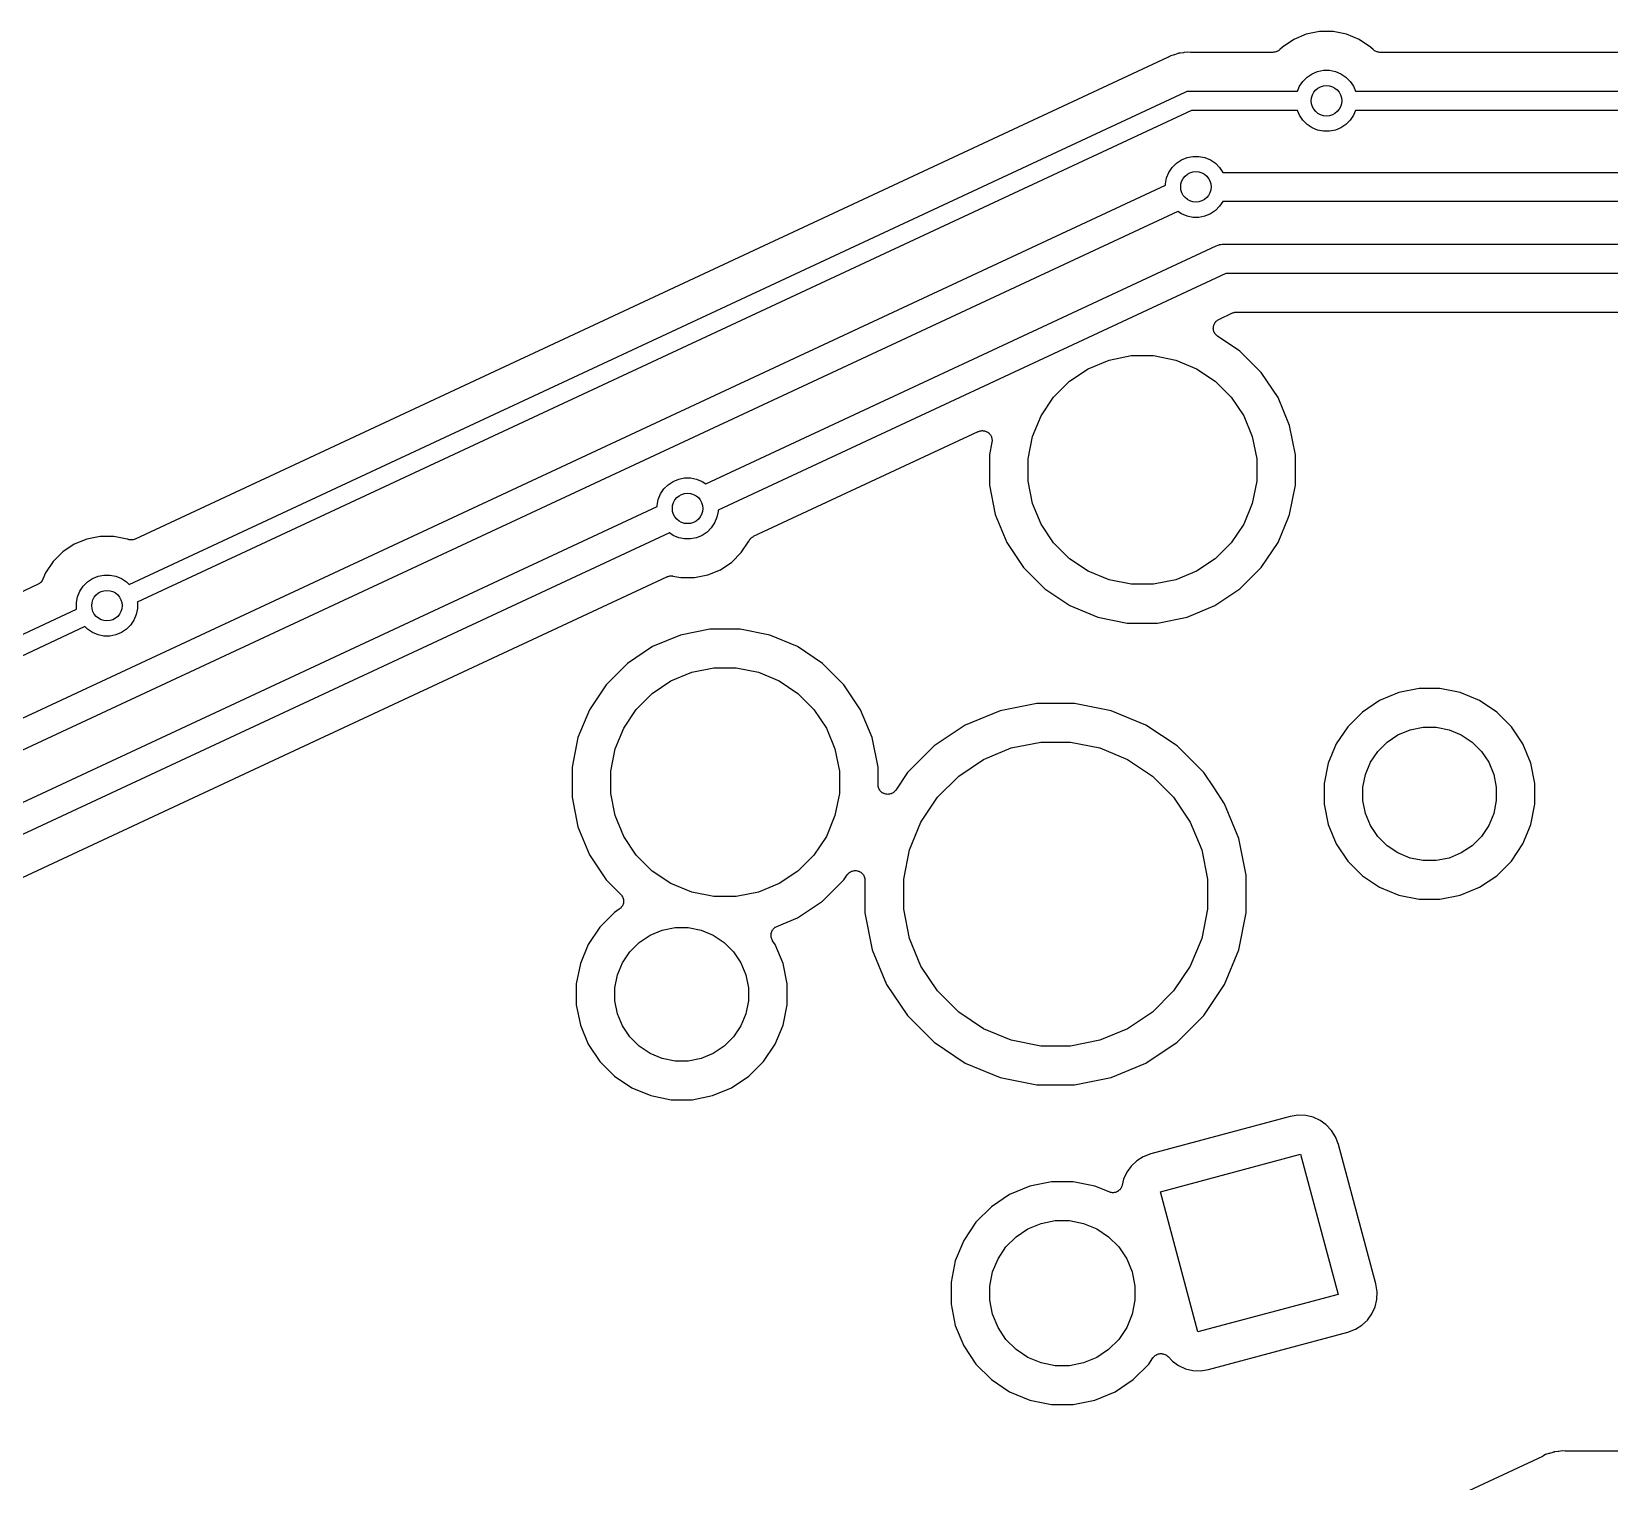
# Model space of a CAD drawing. Extents: x 0.5 to 11.2, y -6.4 to -1.8.
# Drawn here: x 7.649 to 8.464, y -3.442 to -2.693 of the extents above; entities that cross this region are included whole.
import ezdxf

# ---------------------------------------------------------------- set-up
doc = ezdxf.new("R2010")
doc.units = 0
doc.header["$MEASUREMENT"] = 0
doc.layers.add('BLACK', color=7, linetype='CONTINUOUS')

msp = doc.modelspace()

# ---------------------------------------------------------------- linework, layer by layer
at = {"layer": 'BLACK', "linetype": 'CONTINUOUS'}
for p, q in [((8.30115, -2.69667), (8.2953, -2.70058)), ((8.30766, -2.69397), (8.30115, -2.69667)), ((8.31457, -2.6926), (8.30766, -2.69397)), ((8.32161, -2.6926), (8.31457, -2.6926)), ((8.32851, -2.69397), (8.32161, -2.6926)), ((8.33502, -2.69667), (8.32851, -2.69397)), ((8.34087, -2.70058), (8.33502, -2.69667)), ((8.23603, -2.70603), (7.7027, -2.95473)), ((8.23611, -2.70598), (8.23603, -2.70603)), ((8.23621, -2.70594), (8.23611, -2.70598)), ((8.23627, -2.70591), (8.23621, -2.70594)), ((8.23772, -2.70514), (8.23627, -2.70591)), ((8.23945, -2.70461), (8.23772, -2.70514)), ((8.23952, -2.70458), (8.23945, -2.70461)), ((8.23959, -2.70457), (8.23952, -2.70458)), ((8.23966, -2.70455), (8.23959, -2.70457)), ((8.24136, -2.70395), (8.23966, -2.70455)), ((8.24153, -2.70392), (8.24136, -2.70395)), ((8.24186, -2.70384), (8.24153, -2.70392)), ((8.2422, -2.70378), (8.24186, -2.70384)), ((8.24227, -2.70376), (8.2422, -2.70378)), ((8.24243, -2.70371), (8.24227, -2.70376)), ((8.24423, -2.70353), (8.24243, -2.70371)), ((8.2443, -2.70352), (8.24423, -2.70353)), ((8.24438, -2.70351), (8.2443, -2.70352)), ((8.24445, -2.7035), (8.24438, -2.70351)), ((8.24624, -2.70325), (8.24445, -2.7035)), ((8.24788, -2.70334), (8.24624, -2.70325)), ((8.24798, -2.70333), (8.24788, -2.70334)), ((8.24808, -2.70335), (8.24798, -2.70333)), ((8.24815, -2.70335), (8.24808, -2.70335)), ((8.29046, -2.70335), (8.24815, -2.70335)), ((8.29092, -2.7033), (8.29046, -2.70335)), ((8.29138, -2.70326), (8.29092, -2.7033)), ((8.29141, -2.70325), (8.29138, -2.70326)), ((8.29143, -2.70325), (8.29141, -2.70325)), ((8.29187, -2.70312), (8.29143, -2.70325)), ((8.29232, -2.70299), (8.29187, -2.70312)), ((8.29234, -2.70298), (8.29232, -2.70299)), ((8.29237, -2.70297), (8.29234, -2.70298)), ((8.29277, -2.70275), (8.29237, -2.70297)), ((8.29318, -2.70254), (8.29277, -2.70275)), ((8.2932, -2.70252), (8.29318, -2.70254)), ((8.29323, -2.70251), (8.2932, -2.70252)), ((8.29359, -2.70222), (8.29323, -2.70251)), ((8.29395, -2.70193), (8.29359, -2.70222)), ((8.29398, -2.70189), (8.29395, -2.70193)), ((8.294, -2.70188), (8.29398, -2.70189)), ((8.29398, -2.70189), (8.29398, -2.70189)), ((8.29398, -2.70189), (8.29398, -2.70189)), ((8.2953, -2.70058), (8.294, -2.70188)), ((8.34218, -2.70188), (8.34087, -2.70058)), ((8.34253, -2.70218), (8.34218, -2.70188)), ((8.34289, -2.70247), (8.34253, -2.70218)), ((8.34291, -2.70248), (8.34289, -2.70247)), ((8.34293, -2.7025), (8.34291, -2.70248)), ((8.34334, -2.70272), (8.34293, -2.7025)), ((8.34374, -2.70294), (8.34334, -2.70272)), ((8.34377, -2.70295), (8.34374, -2.70294)), ((8.34379, -2.70296), (8.34377, -2.70295)), ((8.34423, -2.7031), (8.34379, -2.70296)), ((8.34467, -2.70324), (8.34423, -2.7031)), ((8.3447, -2.70324), (8.34467, -2.70324)), ((8.34472, -2.70325), (8.3447, -2.70324)), ((8.34518, -2.70329), (8.34472, -2.70325)), ((8.34564, -2.70335), (8.34518, -2.70329)), ((8.34569, -2.70335), (8.34564, -2.70335)), ((8.3457, -2.70335), (8.34569, -2.70335)), ((8.34571, -2.70335), (8.3457, -2.70335)), ((8.3457, -2.70335), (8.3457, -2.70335)), ((8.7254, -2.70335), (8.34571, -2.70335)), ((8.30805, -2.71611), (8.31063, -2.71439)), ((8.31063, -2.71439), (8.31349, -2.7132)), ((8.31349, -2.7132), (8.31654, -2.7126)), ((8.31654, -2.7126), (8.31964, -2.7126)), ((8.31964, -2.7126), (8.32268, -2.7132)), ((8.32268, -2.7132), (8.32555, -2.71439)), ((8.32555, -2.71439), (8.32813, -2.71611)), ((8.30311, -2.72335), (8.30413, -2.72089)), ((8.30413, -2.72089), (8.30585, -2.71831)), ((8.30585, -2.71831), (8.30805, -2.71611)), ((8.32813, -2.71611), (8.33032, -2.71831)), ((8.33032, -2.71831), (8.33204, -2.72089)), ((8.33204, -2.72089), (8.33306, -2.72335)), ((7.69951, -2.97828), (8.2451, -2.72387)), ((8.2451, -2.72387), (8.24541, -2.7237)), ((8.24541, -2.7237), (8.24578, -2.72359)), ((8.24578, -2.72359), (8.24614, -2.72347)), ((8.24614, -2.72347), (8.24625, -2.72345)), ((8.24625, -2.72345), (8.24635, -2.72342)), ((8.24635, -2.72342), (8.24673, -2.72338)), ((8.24673, -2.72338), (8.24711, -2.72333)), ((8.24711, -2.72333), (8.24747, -2.72335)), ((8.24747, -2.72335), (8.30311, -2.72335)), ((8.33306, -2.72335), (9.09668, -2.72335)), ((8.24844, -2.73335), (7.70378, -2.98732)), ((8.30311, -2.73335), (8.24844, -2.73335)), ((8.30413, -2.73581), (8.30311, -2.73335)), ((8.30585, -2.73839), (8.30413, -2.73581)), ((8.30805, -2.74058), (8.30585, -2.73839)), ((8.33032, -2.73839), (8.32813, -2.74058)), ((8.33204, -2.73581), (8.33032, -2.73839)), ((8.33306, -2.73335), (8.33204, -2.73581)), ((9.09668, -2.73335), (8.33306, -2.73335)), ((8.31063, -2.7423), (8.30805, -2.74058)), ((8.31349, -2.74349), (8.31063, -2.7423)), ((8.31654, -2.74409), (8.31349, -2.74349)), ((8.31964, -2.74409), (8.31654, -2.74409)), ((8.32268, -2.74349), (8.31964, -2.74409)), ((8.32555, -2.7423), (8.32268, -2.74349)), ((8.32813, -2.74058), (8.32555, -2.7423)), ((8.2367, -2.76536), (8.23842, -2.76278)), ((8.23842, -2.76278), (8.24061, -2.76058)), ((8.24061, -2.76058), (8.24319, -2.75886)), ((8.24319, -2.75886), (8.24606, -2.75767)), ((8.24606, -2.75767), (8.2491, -2.75707)), ((8.2491, -2.75707), (8.2522, -2.75707)), ((8.2522, -2.75707), (8.25525, -2.75767)), ((8.25525, -2.75767), (8.25811, -2.75886)), ((8.25811, -2.75886), (8.26069, -2.76058)), ((8.26069, -2.76058), (8.26288, -2.76278)), ((8.26288, -2.76278), (8.26458, -2.76532)), ((8.2349, -2.77127), (8.23551, -2.76822)), ((8.2349, -2.77188), (8.2349, -2.77127)), ((8.23551, -2.76822), (8.2367, -2.76536)), ((8.26458, -2.76532), (9.01672, -2.76532)), ((7.61505, -3.06093), (8.2349, -2.77188)), ((8.24125, -2.78547), (7.6214, -3.07452)), ((8.24319, -2.78677), (8.24125, -2.78547)), ((8.24606, -2.78796), (8.24319, -2.78677)), ((8.25811, -2.78677), (8.25525, -2.78796)), ((8.26069, -2.78505), (8.25811, -2.78677)), ((8.26288, -2.78285), (8.26069, -2.78505)), ((8.26458, -2.78032), (8.26288, -2.78285)), ((9.01672, -2.78032), (8.26458, -2.78032)), ((8.2491, -2.78856), (8.24606, -2.78796)), ((8.2522, -2.78856), (8.2491, -2.78856)), ((8.25525, -2.78796), (8.2522, -2.78856)), ((7.99744, -2.92625), (8.26113, -2.80329)), ((8.26113, -2.80329), (8.2616, -2.80304)), ((8.2616, -2.80304), (8.26215, -2.80287)), ((8.26215, -2.80287), (8.2627, -2.80268)), ((8.2627, -2.80268), (8.26286, -2.80266)), ((8.26286, -2.80266), (8.26302, -2.80261)), ((8.26302, -2.80261), (8.26359, -2.80255)), ((8.26359, -2.80255), (8.26416, -2.80247)), ((8.26416, -2.80247), (8.26469, -2.8025)), ((8.26469, -2.8025), (8.75779, -2.8025)), ((8.26615, -2.8175), (8.00379, -2.93984)), ((8.75779, -2.8175), (8.26615, -2.8175)), ((8.25973, -2.84489), (8.25974, -2.84477)), ((8.25974, -2.84477), (8.25985, -2.84442)), ((8.25985, -2.84442), (8.25994, -2.84406)), ((8.25994, -2.84406), (8.26, -2.84396)), ((8.26, -2.84396), (8.26003, -2.84384)), ((8.26003, -2.84384), (8.26021, -2.84352)), ((8.26021, -2.84352), (8.26037, -2.84319)), ((8.26037, -2.84319), (8.26044, -2.84309)), ((8.26044, -2.84309), (8.2605, -2.84298)), ((8.2605, -2.84298), (8.26073, -2.8427)), ((8.26073, -2.8427), (8.26095, -2.84241)), ((8.26095, -2.84241), (8.26104, -2.84233)), ((8.26104, -2.84233), (8.26112, -2.84223)), ((8.26112, -2.84223), (8.26141, -2.842)), ((8.26141, -2.842), (8.26168, -2.84176)), ((8.26168, -2.84176), (8.26179, -2.84169)), ((8.26179, -2.84169), (8.26188, -2.84162)), ((8.26188, -2.84162), (8.2622, -2.84145)), ((8.2622, -2.84145), (8.26252, -2.84126)), ((8.26252, -2.84126), (8.26958, -2.83797)), ((8.26958, -2.83797), (8.26964, -2.83794)), ((8.26964, -2.83794), (8.26972, -2.83791)), ((8.26972, -2.83791), (8.26979, -2.83788)), ((8.26979, -2.83788), (8.27018, -2.83776)), ((8.27018, -2.83776), (8.27057, -2.83763)), ((8.27057, -2.83763), (8.27065, -2.83762)), ((8.27065, -2.83762), (8.27072, -2.8376)), ((8.27072, -2.8376), (8.27113, -2.83756)), ((8.27113, -2.83756), (8.27154, -2.8375)), ((8.27154, -2.8375), (8.27161, -2.83751)), ((8.27161, -2.83751), (8.27169, -2.8375)), ((8.27169, -2.8375), (8.74702, -2.8375)), ((8.25964, -2.84574), (8.25967, -2.84538)), ((8.25965, -2.84586), (8.25964, -2.84574)), ((8.25964, -2.84598), (8.25965, -2.84586)), ((8.25969, -2.84635), (8.25964, -2.84598)), ((8.25967, -2.84538), (8.2597, -2.84501)), ((8.25972, -2.84671), (8.25969, -2.84635)), ((8.2597, -2.84501), (8.25973, -2.84489)), ((8.25975, -2.84683), (8.25972, -2.84671)), ((8.25977, -2.84695), (8.25975, -2.84683)), ((8.25989, -2.8473), (8.25977, -2.84695)), ((8.25999, -2.84765), (8.25989, -2.8473)), ((8.26005, -2.84776), (8.25999, -2.84765)), ((8.26009, -2.84787), (8.26005, -2.84776)), ((8.26027, -2.84819), (8.26009, -2.84787)), ((8.26044, -2.84852), (8.26027, -2.84819)), ((8.26052, -2.84861), (8.26044, -2.84852)), ((8.26058, -2.84872), (8.26052, -2.84861)), ((8.26082, -2.84899), (8.26058, -2.84872)), ((8.26105, -2.84928), (8.26082, -2.84899)), ((8.26115, -2.84936), (8.26105, -2.84928)), ((8.26123, -2.84945), (8.26115, -2.84936)), ((8.26152, -2.84967), (8.26123, -2.84945)), ((8.2618, -2.84991), (8.26152, -2.84967)), ((8.26186, -2.84995), (8.2618, -2.84991)), ((8.2734, -2.85766), (8.26186, -2.84995)), ((8.20578, -2.86228), (8.21719, -2.86001)), ((8.21719, -2.86001), (8.22882, -2.86001)), ((8.22882, -2.86001), (8.24023, -2.86228)), ((8.28441, -2.86867), (8.2734, -2.85766)), ((8.18536, -2.8732), (8.19503, -2.86673)), ((8.19503, -2.86673), (8.20578, -2.86228)), ((8.24023, -2.86228), (8.25098, -2.86673)), ((8.25098, -2.86673), (8.26065, -2.8732)), ((8.29306, -2.88162), (8.28441, -2.86867)), ((8.17713, -2.88142), (8.18536, -2.8732)), ((8.26065, -2.8732), (8.26888, -2.88142)), ((8.17067, -2.89109), (8.17713, -2.88142)), ((8.26888, -2.88142), (8.27534, -2.89109)), ((8.29902, -2.89601), (8.29306, -2.88162)), ((8.16622, -2.90184), (8.17067, -2.89109)), ((8.27534, -2.89109), (8.27979, -2.90184)), ((8.02218, -2.95333), (8.13824, -2.89921)), ((8.13824, -2.89921), (8.1383, -2.89918)), ((8.1383, -2.89918), (8.1384, -2.89915)), ((8.1384, -2.89915), (8.13848, -2.89911)), ((8.13848, -2.89911), (8.13886, -2.899)), ((8.13886, -2.899), (8.13923, -2.89887)), ((8.13923, -2.89887), (8.13932, -2.89886)), ((8.13932, -2.89886), (8.13942, -2.89883)), ((8.13942, -2.89883), (8.13981, -2.8988)), ((8.13981, -2.8988), (8.14019, -2.89875)), ((8.14019, -2.89875), (8.14029, -2.89875)), ((8.14029, -2.89875), (8.14039, -2.89875)), ((8.14039, -2.89875), (8.14078, -2.89879)), ((8.14078, -2.89879), (8.14117, -2.89881)), ((8.14117, -2.89881), (8.14126, -2.89884)), ((8.14126, -2.89884), (8.14136, -2.89885)), ((8.14136, -2.89885), (8.14173, -2.89896)), ((8.14173, -2.89896), (8.14211, -2.89906)), ((8.14211, -2.89906), (8.1422, -2.89911)), ((8.1422, -2.89911), (8.14229, -2.89914)), ((8.14229, -2.89914), (8.14264, -2.89932)), ((8.14264, -2.89932), (8.14299, -2.8995)), ((8.14299, -2.8995), (8.14306, -2.89956)), ((8.14306, -2.89956), (8.14315, -2.8996)), ((8.14315, -2.8996), (8.14345, -2.89985)), ((8.14345, -2.89985), (8.14376, -2.90009)), ((8.14376, -2.90009), (8.14383, -2.90016)), ((8.14383, -2.90016), (8.1439, -2.90022)), ((8.1439, -2.90022), (8.14415, -2.90053)), ((8.14415, -2.90053), (8.14441, -2.90082)), ((8.14441, -2.90082), (8.14446, -2.90091)), ((8.14446, -2.90091), (8.14452, -2.90098)), ((8.14452, -2.90098), (8.1447, -2.90133)), ((8.1447, -2.90133), (8.1449, -2.90166)), ((8.1449, -2.90166), (8.14493, -2.90176)), ((8.14493, -2.90176), (8.14498, -2.90184)), ((8.14498, -2.90184), (8.14509, -2.90222)), ((8.16395, -2.91325), (8.16622, -2.90184)), ((8.27979, -2.90184), (8.28206, -2.91325)), ((8.30206, -2.91128), (8.29902, -2.89601)), ((8.14526, -2.90472), (8.14395, -2.91128)), ((8.14509, -2.90222), (8.14522, -2.90259)), ((8.14522, -2.90259), (8.14523, -2.90268)), ((8.14523, -2.90268), (8.14526, -2.90278)), ((8.14526, -2.90278), (8.1453, -2.90317)), ((8.14527, -2.90462), (8.14526, -2.90472)), ((8.14529, -2.90453), (8.14527, -2.90462)), ((8.14531, -2.90414), (8.14529, -2.90453)), ((8.1453, -2.90317), (8.14535, -2.90355)), ((8.14535, -2.90375), (8.14531, -2.90414)), ((8.14535, -2.90355), (8.14534, -2.90365)), ((8.14534, -2.90365), (8.14535, -2.90375)), ((8.14395, -2.91128), (8.14395, -2.92685)), ((8.16395, -2.92488), (8.16395, -2.91325)), ((8.28206, -2.91325), (8.28206, -2.92488)), ((8.30206, -2.92685), (8.30206, -2.91128)), ((7.978, -2.92668), (7.98058, -2.92495)), ((7.98058, -2.92495), (7.98345, -2.92377)), ((7.98345, -2.92377), (7.98649, -2.92316)), ((7.98649, -2.92316), (7.98959, -2.92316)), ((7.98959, -2.92316), (7.99263, -2.92377)), ((7.99263, -2.92377), (7.9955, -2.92495)), ((7.9955, -2.92495), (7.99744, -2.92625)), ((8.16622, -2.93629), (8.16395, -2.92488)), ((8.28206, -2.92488), (8.27979, -2.93629)), ((7.97229, -2.93736), (7.9729, -2.93432)), ((7.9729, -2.93432), (7.97408, -2.93145)), ((7.97408, -2.93145), (7.97581, -2.92887)), ((7.97581, -2.92887), (7.978, -2.92668)), ((8.14395, -2.92685), (8.14699, -2.94213)), ((8.29902, -2.94213), (8.30206, -2.92685)), ((7.34113, -3.23229), (7.97229, -2.93798)), ((7.97229, -2.93798), (7.97229, -2.93736)), ((8.00379, -2.94046), (8.00318, -2.9435)), ((8.00379, -2.93984), (8.00379, -2.94046)), ((8.14699, -2.94213), (8.15295, -2.95651)), ((8.17067, -2.94704), (8.16622, -2.93629)), ((8.27979, -2.93629), (8.27534, -2.94704)), ((8.29848, -2.94344), (8.29902, -2.94213)), ((8.00027, -2.94895), (7.99808, -2.95114)), ((8.002, -2.94637), (8.00027, -2.94895)), ((8.00318, -2.9435), (8.002, -2.94637)), ((8.17713, -2.95671), (8.17067, -2.94704)), ((8.27534, -2.94704), (8.26888, -2.95671)), ((8.29306, -2.95651), (8.29848, -2.94344)), ((7.97864, -2.95157), (7.34748, -3.24588)), ((7.67115, -2.95745), (7.6653, -2.96136)), ((7.67766, -2.95475), (7.67115, -2.95745)), ((7.68457, -2.95338), (7.67766, -2.95475)), ((7.69161, -2.95338), (7.68457, -2.95338)), ((7.69851, -2.95475), (7.69161, -2.95338)), ((7.69867, -2.95482), (7.69851, -2.95475)), ((7.69875, -2.95484), (7.69867, -2.95482)), ((7.69882, -2.95488), (7.69875, -2.95484)), ((7.69922, -2.95498), (7.69882, -2.95488)), ((7.6996, -2.9551), (7.69922, -2.95498)), ((7.69969, -2.95511), (7.6996, -2.9551)), ((7.69977, -2.95513), (7.69969, -2.95511)), ((7.70017, -2.95516), (7.69977, -2.95513)), ((7.70058, -2.9552), (7.70017, -2.95516)), ((7.70066, -2.95519), (7.70058, -2.9552)), ((7.70074, -2.9552), (7.70066, -2.95519)), ((7.70114, -2.95514), (7.70074, -2.9552)), ((7.70155, -2.9551), (7.70114, -2.95514)), ((7.70163, -2.95508), (7.70155, -2.9551)), ((7.70171, -2.95507), (7.70163, -2.95508)), ((7.70209, -2.95494), (7.70171, -2.95507)), ((7.70248, -2.95482), (7.70209, -2.95494)), ((7.70255, -2.95479), (7.70248, -2.95482)), ((7.70263, -2.95476), (7.70255, -2.95479)), ((7.7027, -2.95473), (7.70263, -2.95476)), ((7.98058, -2.95287), (7.97864, -2.95157)), ((7.98345, -2.95405), (7.98058, -2.95287)), ((7.98649, -2.95466), (7.98345, -2.95405)), ((7.98959, -2.95466), (7.98649, -2.95466)), ((7.99263, -2.95405), (7.98959, -2.95466)), ((7.9955, -2.95287), (7.99263, -2.95405)), ((7.99808, -2.95114), (7.9955, -2.95287)), ((8.01581, -2.9617), (8.01976, -2.95579)), ((8.01976, -2.95579), (8.01987, -2.95558)), ((8.01987, -2.95558), (8.02003, -2.95526)), ((8.02003, -2.95526), (8.02011, -2.95515)), ((8.02011, -2.95515), (8.02017, -2.95503)), ((8.02017, -2.95503), (8.0204, -2.95476)), ((8.0204, -2.95476), (8.02061, -2.95448)), ((8.02061, -2.95448), (8.02071, -2.95439)), ((8.02071, -2.95439), (8.0208, -2.95429)), ((8.0208, -2.95429), (8.02108, -2.95406)), ((8.02108, -2.95406), (8.02134, -2.95383)), ((8.02134, -2.95383), (8.02146, -2.95376)), ((8.02146, -2.95376), (8.02156, -2.95368)), ((8.02156, -2.95368), (8.02188, -2.95351)), ((8.02188, -2.95351), (8.02218, -2.95333)), ((8.15295, -2.95651), (8.1616, -2.96946)), ((8.18536, -2.96494), (8.17713, -2.95671)), ((8.26888, -2.95671), (8.26065, -2.96494)), ((8.28441, -2.96946), (8.29306, -2.95651)), ((7.66032, -2.96634), (7.65641, -2.97219)), ((7.6653, -2.96136), (7.66032, -2.96634)), ((8.00497, -2.97059), (8.01083, -2.96668)), ((8.01083, -2.96668), (8.01581, -2.9617)), ((8.19503, -2.9714), (8.18536, -2.96494)), ((8.26065, -2.96494), (8.25098, -2.9714)), ((7.65641, -2.97219), (7.65504, -2.9755)), ((7.67805, -2.97689), (7.68063, -2.97517)), ((7.68063, -2.97517), (7.68349, -2.97398)), ((7.68349, -2.97398), (7.68654, -2.97338)), ((7.68654, -2.97338), (7.68964, -2.97338)), ((7.68964, -2.97338), (7.69268, -2.97398)), ((7.69268, -2.97398), (7.69555, -2.97517)), ((7.69555, -2.97517), (7.69813, -2.97689)), ((7.77723, -3.06755), (7.97738, -2.97422)), ((7.97738, -2.97422), (7.97744, -2.97419)), ((7.97744, -2.97419), (7.97752, -2.97417)), ((7.97752, -2.97417), (7.97759, -2.97413)), ((7.97759, -2.97413), (7.97798, -2.97401)), ((7.97798, -2.97401), (7.97837, -2.97388)), ((7.97837, -2.97388), (7.97845, -2.97387)), ((7.97845, -2.97387), (7.97852, -2.97385)), ((7.97852, -2.97385), (7.97893, -2.97381)), ((7.97893, -2.97381), (7.97933, -2.97376)), ((7.97933, -2.97376), (7.97941, -2.97376)), ((7.97941, -2.97376), (7.9795, -2.97376)), ((7.9795, -2.97376), (7.9799, -2.9738)), ((7.9799, -2.9738), (7.98031, -2.97382)), ((7.98031, -2.97382), (7.98039, -2.97384)), ((7.98039, -2.97384), (7.98047, -2.97385)), ((7.98047, -2.97385), (7.98452, -2.97466)), ((7.98452, -2.97466), (7.99156, -2.97466)), ((7.99156, -2.97466), (7.99847, -2.97328)), ((7.99847, -2.97328), (8.00497, -2.97059)), ((8.1616, -2.96946), (8.17261, -2.98047)), ((8.20578, -2.97585), (8.19503, -2.9714)), ((8.25098, -2.9714), (8.24023, -2.97585)), ((8.2734, -2.98047), (8.28441, -2.96946)), ((7.65253, -2.97812), (7.49772, -3.05031)), ((7.65283, -2.97794), (7.65253, -2.97812)), ((7.65315, -2.97778), (7.65283, -2.97794)), ((7.65325, -2.9777), (7.65315, -2.97778)), ((7.65337, -2.97763), (7.65325, -2.9777)), ((7.65363, -2.97739), (7.65337, -2.97763)), ((7.65391, -2.97717), (7.65363, -2.97739)), ((7.654, -2.97707), (7.65391, -2.97717)), ((7.6541, -2.97698), (7.654, -2.97707)), ((7.65431, -2.97669), (7.6541, -2.97698)), ((7.65454, -2.97642), (7.65431, -2.97669)), ((7.6546, -2.9763), (7.65454, -2.97642)), ((7.65468, -2.9762), (7.6546, -2.9763)), ((7.65484, -2.97588), (7.65468, -2.9762)), ((7.65501, -2.97557), (7.65484, -2.97588)), ((7.65504, -2.9755), (7.65501, -2.97557)), ((7.67294, -2.98453), (7.67413, -2.98167)), ((7.67413, -2.98167), (7.67585, -2.97909)), ((7.67585, -2.97909), (7.67805, -2.97689)), ((7.69813, -2.97689), (7.69951, -2.97828)), ((8.17261, -2.98047), (8.18556, -2.98912)), ((8.21719, -2.97812), (8.20578, -2.97585)), ((8.22882, -2.97812), (8.21719, -2.97812)), ((8.24023, -2.97585), (8.22882, -2.97812)), ((8.26045, -2.98912), (8.2734, -2.98047)), ((6.99951, -3.3047), (7.67239, -2.99093)), ((7.67234, -2.98758), (7.67294, -2.98453)), ((7.67234, -2.99068), (7.67234, -2.98758)), ((7.67239, -2.99093), (7.67234, -2.99068)), ((7.70383, -2.99068), (7.70323, -2.99372)), ((7.70378, -2.98732), (7.70383, -2.98758)), ((7.70383, -2.98758), (7.70383, -2.99068)), ((8.18556, -2.98912), (8.19995, -2.99508)), ((8.24607, -2.99508), (8.26045, -2.98912)), ((7.70032, -2.99917), (7.69813, -3.00136)), ((7.70204, -2.99659), (7.70032, -2.99917)), ((7.70323, -2.99372), (7.70204, -2.99659)), ((8.19995, -2.99508), (8.21522, -2.99812)), ((8.21522, -2.99812), (8.23079, -2.99812)), ((8.23079, -2.99812), (8.24607, -2.99508)), ((7.67666, -2.99997), (7.00378, -3.31374)), ((7.67805, -3.00136), (7.67666, -2.99997)), ((7.68063, -3.00308), (7.67805, -3.00136)), ((7.68349, -3.00427), (7.68063, -3.00308)), ((7.68654, -3.00487), (7.68349, -3.00427)), ((7.68964, -3.00487), (7.68654, -3.00487)), ((7.69268, -3.00427), (7.68964, -3.00487)), ((7.69555, -3.00308), (7.69268, -3.00427)), ((7.69813, -3.00136), (7.69555, -3.00308)), ((7.98435, -3.00435), (7.96996, -3.01031)), ((7.99962, -3.00131), (7.98435, -3.00435)), ((8.01519, -3.00131), (7.99962, -3.00131)), ((8.03047, -3.00435), (8.01519, -3.00131)), ((8.04485, -3.01031), (8.03047, -3.00435)), ((7.96996, -3.01031), (7.95701, -3.01896)), ((8.0578, -3.01896), (8.04485, -3.01031)), ((7.95701, -3.01896), (7.946, -3.02997)), ((7.97943, -3.02803), (7.99018, -3.02358)), ((7.99018, -3.02358), (8.00159, -3.02131)), ((8.00159, -3.02131), (8.01322, -3.02131)), ((8.01322, -3.02131), (8.02463, -3.02358)), ((8.02463, -3.02358), (8.03538, -3.02803)), ((8.06881, -3.02997), (8.0578, -3.01896)), ((7.946, -3.02997), (7.93735, -3.04292)), ((7.96976, -3.03449), (7.97943, -3.02803)), ((8.03538, -3.02803), (8.04505, -3.03449)), ((8.07746, -3.04292), (8.06881, -3.02997)), ((8.366, -3.03192), (8.35548, -3.03401)), ((8.37673, -3.03192), (8.366, -3.03192)), ((8.38724, -3.03401), (8.37673, -3.03192)), ((7.96154, -3.04272), (7.96976, -3.03449)), ((8.04505, -3.03449), (8.05328, -3.04272)), ((8.16848, -3.03963), (8.14945, -3.04342)), ((8.18788, -3.03963), (8.16848, -3.03963)), ((8.20691, -3.04342), (8.18788, -3.03963)), ((8.34557, -3.03812), (8.33665, -3.04408)), ((8.35548, -3.03401), (8.34557, -3.03812)), ((8.39715, -3.03812), (8.38724, -3.03401)), ((8.40607, -3.04408), (8.39715, -3.03812)), ((7.93735, -3.04292), (7.93139, -3.05731)), ((7.95507, -3.05239), (7.96154, -3.04272)), ((8.05328, -3.04272), (8.05974, -3.05239)), ((8.08342, -3.05731), (8.07746, -3.04292)), ((8.14945, -3.04342), (8.13152, -3.05084)), ((8.22483, -3.05084), (8.20691, -3.04342)), ((8.33665, -3.04408), (8.32907, -3.05166)), ((8.41366, -3.05166), (8.40607, -3.04408)), ((7.95062, -3.06314), (7.95507, -3.05239)), ((8.05974, -3.05239), (8.06419, -3.06314)), ((8.13152, -3.05084), (8.11539, -3.06162)), ((8.24097, -3.06162), (8.22483, -3.05084)), ((8.32907, -3.05166), (8.32311, -3.06058)), ((8.3494, -3.05961), (8.35504, -3.05584)), ((8.35504, -3.05584), (8.36131, -3.05325)), ((8.36131, -3.05325), (8.36797, -3.05192)), ((8.36797, -3.05192), (8.37476, -3.05192)), ((8.37476, -3.05192), (8.38141, -3.05325)), ((8.38141, -3.05325), (8.38768, -3.05584)), ((8.38768, -3.05584), (8.39332, -3.05961)), ((8.41961, -3.06058), (8.41366, -3.05166)), ((7.93139, -3.05731), (7.92835, -3.07258)), ((7.94835, -3.07455), (7.95062, -3.06314)), ((8.06419, -3.06314), (8.06646, -3.07455)), ((8.08646, -3.07258), (8.08342, -3.05731)), ((8.11539, -3.06162), (8.10167, -3.07534)), ((8.14099, -3.06857), (8.15528, -3.06265)), ((8.15528, -3.06265), (8.17045, -3.05963)), ((8.17045, -3.05963), (8.18591, -3.05963)), ((8.18591, -3.05963), (8.20107, -3.06265)), ((8.20107, -3.06265), (8.21536, -3.06857)), ((8.25469, -3.07534), (8.24097, -3.06162)), ((8.32311, -3.06058), (8.31901, -3.07049)), ((8.34083, -3.07005), (8.3446, -3.06441)), ((8.3446, -3.06441), (8.3494, -3.05961)), ((8.39332, -3.05961), (8.39812, -3.06441)), ((8.39812, -3.06441), (8.40189, -3.07005)), ((8.42372, -3.07049), (8.41961, -3.06058)), ((7.36587, -3.25937), (7.77723, -3.06755)), ((7.77723, -3.06755), (7.77723, -3.06755)), ((7.92835, -3.07258), (7.92835, -3.08815)), ((8.08646, -3.08162), (8.08646, -3.07258)), ((8.12814, -3.07716), (8.14099, -3.06857)), ((8.21536, -3.06857), (8.22822, -3.07716)), ((8.31901, -3.07049), (8.31691, -3.08101)), ((8.33824, -3.07632), (8.34083, -3.07005)), ((8.40189, -3.07005), (8.40449, -3.07632)), ((8.42581, -3.08101), (8.42372, -3.07049)), ((7.94835, -3.08618), (7.94835, -3.07455)), ((8.06646, -3.07455), (8.06646, -3.08618)), ((8.10167, -3.07534), (8.09562, -3.0844)), ((8.1172, -3.08809), (8.12814, -3.07716)), ((8.22822, -3.07716), (8.23915, -3.08809)), ((8.26, -3.08329), (8.25469, -3.07534)), ((8.31691, -3.08101), (8.31691, -3.09173)), ((8.33691, -3.08298), (8.33824, -3.07632)), ((8.40449, -3.07632), (8.40581, -3.08298)), ((8.42581, -3.09173), (8.42581, -3.08101)), ((7.92835, -3.08815), (7.93139, -3.10342)), ((7.95062, -3.09759), (7.94835, -3.08618)), ((8.06646, -3.08618), (8.06419, -3.09759)), ((8.08651, -3.08209), (8.08646, -3.08162)), ((8.08655, -3.08258), (8.08651, -3.08209)), ((8.08656, -3.08258), (8.08655, -3.08258)), ((8.08656, -3.08259), (8.08656, -3.08258)), ((8.0867, -3.08305), (8.08656, -3.08259)), ((8.08683, -3.08351), (8.0867, -3.08305)), ((8.08684, -3.08352), (8.08683, -3.08351)), ((8.08706, -3.08395), (8.08684, -3.08352)), ((8.08684, -3.08352), (8.08684, -3.08352)), ((8.08729, -3.08437), (8.08706, -3.08395)), ((8.08729, -3.08438), (8.08729, -3.08437)), ((8.0873, -3.08439), (8.08729, -3.08438)), ((8.0876, -3.08476), (8.0873, -3.08439)), ((8.0879, -3.08513), (8.0876, -3.08476)), ((8.08791, -3.08514), (8.0879, -3.08513)), ((8.08829, -3.08545), (8.08791, -3.08514)), ((8.08791, -3.08514), (8.08791, -3.08514)), ((8.08865, -3.08576), (8.08829, -3.08545)), ((8.08866, -3.08576), (8.08865, -3.08576)), ((8.08867, -3.08576), (8.08866, -3.08576)), ((8.08909, -3.08599), (8.08867, -3.08576)), ((8.08951, -3.08622), (8.08909, -3.08599)), ((8.08952, -3.08622), (8.08951, -3.08622)), ((8.08952, -3.08623), (8.08952, -3.08622)), ((8.08999, -3.08637), (8.08952, -3.08623)), ((8.09044, -3.08651), (8.08999, -3.08637)), ((8.09045, -3.08651), (8.09044, -3.08651)), ((8.09046, -3.08652), (8.09045, -3.08651)), ((8.09094, -3.08657), (8.09046, -3.08652)), ((8.09141, -3.08662), (8.09094, -3.08657)), ((8.09142, -3.08662), (8.09141, -3.08662)), ((8.09143, -3.08662), (8.09142, -3.08662)), ((8.09191, -3.08657), (8.09143, -3.08662)), ((8.09239, -3.08653), (8.09191, -3.08657)), ((8.0924, -3.08653), (8.09239, -3.08653)), ((8.09239, -3.08653), (8.09239, -3.08653)), ((8.09286, -3.08639), (8.0924, -3.08653)), ((8.09332, -3.08626), (8.09286, -3.08639)), ((8.09333, -3.08626), (8.09332, -3.08626)), ((8.09376, -3.08603), (8.09333, -3.08625)), ((8.09333, -3.08625), (8.09333, -3.08626)), ((8.09419, -3.08581), (8.09376, -3.08603)), ((8.0942, -3.0858), (8.09419, -3.08581)), ((8.09419, -3.08581), (8.09419, -3.08581)), ((8.09457, -3.0855), (8.0942, -3.0858)), ((8.09495, -3.0852), (8.09457, -3.0855)), ((8.09496, -3.08519), (8.09495, -3.08519)), ((8.09495, -3.08519), (8.09495, -3.0852)), ((8.09526, -3.08483), (8.09496, -3.08519)), ((8.09558, -3.08445), (8.09526, -3.08483)), ((8.09559, -3.08444), (8.09558, -3.08445)), ((8.09562, -3.0844), (8.09559, -3.08444)), ((8.09559, -3.08444), (8.09559, -3.08444)), ((8.09559, -3.08444), (8.09559, -3.08444)), ((8.10861, -3.10095), (8.1172, -3.08809)), ((8.23915, -3.08809), (8.24774, -3.10095)), ((8.26547, -3.09148), (8.26, -3.08329)), ((8.26, -3.08329), (8.26, -3.08329)), ((8.33691, -3.08976), (8.33691, -3.08298)), ((8.40581, -3.08298), (8.40581, -3.08976)), ((8.27289, -3.1094), (8.26547, -3.09148)), ((8.31691, -3.09173), (8.31901, -3.10225)), ((8.33824, -3.09642), (8.33691, -3.08976)), ((8.34083, -3.10269), (8.33824, -3.09642)), ((8.40449, -3.09642), (8.40189, -3.10269)), ((8.40581, -3.08976), (8.40449, -3.09642)), ((8.42372, -3.10225), (8.42581, -3.09173)), ((7.93139, -3.10342), (7.93735, -3.11781)), ((7.95507, -3.10834), (7.95062, -3.09759)), ((8.06419, -3.09759), (8.05974, -3.10834)), ((8.10269, -3.11524), (8.10861, -3.10095)), ((8.24774, -3.10095), (8.25366, -3.11524)), ((8.31901, -3.10225), (8.32311, -3.11216)), ((8.3446, -3.10833), (8.34083, -3.10269)), ((8.40189, -3.10269), (8.39812, -3.10833)), ((8.41961, -3.11216), (8.42269, -3.10474)), ((8.42269, -3.10474), (8.42372, -3.10225)), ((7.96154, -3.11801), (7.95507, -3.10834)), ((8.05974, -3.10834), (8.05328, -3.11801)), ((8.27668, -3.12843), (8.27289, -3.1094)), ((8.32311, -3.11216), (8.32907, -3.12108)), ((8.3494, -3.11313), (8.3446, -3.10833)), ((8.35504, -3.1169), (8.3494, -3.11313)), ((8.39332, -3.11313), (8.38768, -3.1169)), ((8.39812, -3.10833), (8.39332, -3.11313)), ((8.41366, -3.12108), (8.41961, -3.11216)), ((7.93735, -3.11781), (7.946, -3.13076)), ((7.96976, -3.12624), (7.96154, -3.11801)), ((8.05328, -3.11801), (8.04505, -3.12624)), ((8.09968, -3.1304), (8.10269, -3.11524)), ((8.25366, -3.11524), (8.25668, -3.1304)), ((8.32907, -3.12108), (8.33665, -3.12866)), ((8.36131, -3.1195), (8.35504, -3.1169)), ((8.36797, -3.12082), (8.36131, -3.1195)), ((8.37476, -3.12082), (8.36797, -3.12082)), ((8.38141, -3.1195), (8.37476, -3.12082)), ((8.38768, -3.1169), (8.38141, -3.1195)), ((8.40607, -3.12866), (8.41366, -3.12108)), ((7.97943, -3.1327), (7.96976, -3.12624)), ((8.04505, -3.12624), (8.03538, -3.1327)), ((8.06881, -3.13076), (8.07052, -3.1282)), ((8.07052, -3.1282), (8.07055, -3.12816)), ((8.07055, -3.12816), (8.07056, -3.12815)), ((8.07055, -3.12816), (8.07055, -3.12816)), ((8.07055, -3.12816), (8.07055, -3.12816)), ((8.07056, -3.12815), (8.07089, -3.12776)), ((8.07089, -3.12776), (8.07118, -3.12741)), ((8.07118, -3.12741), (8.07119, -3.1274)), ((8.07118, -3.12741), (8.07118, -3.12741)), ((8.07119, -3.1274), (8.07157, -3.12709)), ((8.07157, -3.12709), (8.07194, -3.1268)), ((8.07194, -3.1268), (8.07195, -3.12679)), ((8.07195, -3.12679), (8.07238, -3.12657)), ((8.07195, -3.12679), (8.07195, -3.12679)), ((8.07238, -3.12657), (8.0728, -3.12635)), ((8.0728, -3.12635), (8.07281, -3.12634)), ((8.07281, -3.12634), (8.07282, -3.12634)), ((8.07282, -3.12634), (8.07328, -3.12621)), ((8.07328, -3.12621), (8.07374, -3.12607)), ((8.07374, -3.12607), (8.07375, -3.12607)), ((8.07375, -3.12607), (8.07423, -3.12603)), ((8.07375, -3.12607), (8.07375, -3.12607)), ((8.07423, -3.12603), (8.07471, -3.12598)), ((8.07471, -3.12598), (8.07472, -3.12598)), ((8.07472, -3.12598), (8.07473, -3.12598)), ((8.07473, -3.12598), (8.0752, -3.12603)), ((8.0752, -3.12603), (8.07568, -3.12608)), ((8.07568, -3.12608), (8.07569, -3.12609)), ((8.07569, -3.12609), (8.0757, -3.12609)), ((8.0757, -3.12609), (8.07615, -3.12623)), ((8.07615, -3.12623), (8.07661, -3.12637)), ((8.07661, -3.12637), (8.07662, -3.12638)), ((8.07662, -3.12638), (8.07663, -3.12638)), ((8.07663, -3.12638), (8.07705, -3.12661)), ((8.07705, -3.12661), (8.07747, -3.12684)), ((8.07747, -3.12684), (8.07748, -3.12684)), ((8.07748, -3.12684), (8.07748, -3.12684)), ((8.07748, -3.12684), (8.07785, -3.12715)), ((8.07785, -3.12715), (8.07822, -3.12746)), ((8.07822, -3.12746), (8.07823, -3.12746)), ((8.07823, -3.12746), (8.07823, -3.12747)), ((8.07823, -3.12747), (8.07853, -3.12783)), ((8.07853, -3.12783), (8.07884, -3.12821)), ((8.07884, -3.12821), (8.07884, -3.12822)), ((8.07884, -3.12822), (8.07885, -3.12823)), ((8.07885, -3.12823), (8.07907, -3.12865)), ((8.07907, -3.12865), (8.0793, -3.12908)), ((8.0793, -3.12908), (8.0793, -3.12908)), ((8.0793, -3.12908), (8.0793, -3.12909)), ((8.0793, -3.12909), (8.07944, -3.12954)), ((8.07944, -3.12954), (8.07958, -3.13001)), ((8.07958, -3.13001), (8.07958, -3.13002)), ((8.07958, -3.13002), (8.07958, -3.13002)), ((8.07958, -3.13002), (8.07963, -3.1305)), ((8.27668, -3.14784), (8.27668, -3.12843)), ((8.33665, -3.12866), (8.34557, -3.13462)), ((8.39715, -3.13462), (8.40607, -3.12866)), ((7.946, -3.13076), (7.95351, -3.13826)), ((7.95351, -3.13826), (7.95353, -3.13829)), ((7.99018, -3.13715), (7.97943, -3.1327)), ((8.00159, -3.13942), (7.99018, -3.13715)), ((8.02463, -3.13715), (8.01322, -3.13942)), ((8.03538, -3.1327), (8.02463, -3.13715)), ((8.0578, -3.14177), (8.06881, -3.13076)), ((8.07963, -3.1305), (8.07968, -3.13098)), ((8.07968, -3.13098), (8.07968, -3.14784)), ((8.09968, -3.14587), (8.09968, -3.1304)), ((8.25668, -3.1304), (8.25668, -3.14587)), ((8.34557, -3.13462), (8.35548, -3.13873)), ((8.38724, -3.13873), (8.39715, -3.13462)), ((7.95275, -3.14596), (7.95028, -3.1476)), ((7.95311, -3.14566), (7.95275, -3.14596)), ((7.95348, -3.14536), (7.95311, -3.14566)), ((7.95349, -3.14535), (7.95348, -3.14536)), ((7.9535, -3.14534), (7.95349, -3.14535)), ((7.95381, -3.14497), (7.9535, -3.14534)), ((7.95353, -3.13829), (7.95353, -3.13829)), ((7.95353, -3.13829), (7.95353, -3.13829)), ((7.95353, -3.13829), (7.95355, -3.13831)), ((7.95355, -3.13831), (7.95385, -3.13869)), ((7.95411, -3.14461), (7.95381, -3.14497)), ((7.95385, -3.13869), (7.95415, -3.13905)), ((7.95412, -3.14459), (7.95411, -3.1446)), ((7.95411, -3.1446), (7.95411, -3.14461)), ((7.95435, -3.14417), (7.95412, -3.14459)), ((7.95415, -3.13905), (7.95415, -3.13907)), ((7.95415, -3.13907), (7.95416, -3.13908)), ((7.95416, -3.13908), (7.95438, -3.1395)), ((7.95457, -3.14375), (7.95435, -3.14417)), ((7.95438, -3.1395), (7.9546, -3.13992)), ((7.95458, -3.14374), (7.95457, -3.14375)), ((7.95472, -3.14327), (7.95458, -3.14373)), ((7.95458, -3.14373), (7.95458, -3.14374)), ((7.9546, -3.13992), (7.95461, -3.13993)), ((7.95461, -3.13993), (7.95461, -3.13994)), ((7.95461, -3.13994), (7.95474, -3.1404)), ((7.95486, -3.14282), (7.95472, -3.14327)), ((7.95474, -3.1404), (7.95488, -3.14085)), ((7.95487, -3.14281), (7.95486, -3.14282)), ((7.95492, -3.14232), (7.95487, -3.14279)), ((7.95487, -3.14279), (7.95487, -3.14281)), ((7.95488, -3.14085), (7.95488, -3.14087)), ((7.95488, -3.14087), (7.95488, -3.14088)), ((7.95488, -3.14088), (7.95493, -3.14135)), ((7.95497, -3.14185), (7.95492, -3.14232)), ((7.95493, -3.14135), (7.95497, -3.14182)), ((7.95497, -3.14182), (7.95497, -3.14184)), ((7.95497, -3.14184), (7.95497, -3.14185)), ((8.01322, -3.13942), (8.00159, -3.13942)), ((8.04485, -3.15042), (8.0578, -3.14177)), ((8.10269, -3.16103), (8.09968, -3.14587)), ((8.25668, -3.14587), (8.25366, -3.16103)), ((8.35548, -3.13873), (8.366, -3.14082)), ((8.366, -3.14082), (8.37673, -3.14082)), ((8.37673, -3.14082), (8.38724, -3.13873)), ((7.95028, -3.1476), (7.9427, -3.15519)), ((8.03423, -3.15482), (8.04485, -3.15042)), ((8.07968, -3.14784), (8.08346, -3.16687)), ((8.27289, -3.16687), (8.27668, -3.14784)), ((7.9427, -3.15519), (7.93674, -3.16411)), ((7.96303, -3.16314), (7.96867, -3.15937)), ((7.96867, -3.15937), (7.97494, -3.15677)), ((7.97494, -3.15677), (7.9816, -3.15545)), ((7.9816, -3.15545), (7.98838, -3.15545)), ((7.98838, -3.15545), (7.99504, -3.15677)), ((7.99504, -3.15677), (8.00131, -3.15937)), ((8.00131, -3.15937), (8.00695, -3.16314)), ((8.03114, -3.15939), (8.03119, -3.15891)), ((8.03114, -3.1594), (8.03114, -3.15939)), ((8.03114, -3.15942), (8.03114, -3.1594)), ((8.03118, -3.15989), (8.03114, -3.15942)), ((8.03123, -3.16036), (8.03118, -3.15989)), ((8.03119, -3.15891), (8.03124, -3.15845)), ((8.03123, -3.16037), (8.03123, -3.16036)), ((8.03123, -3.16039), (8.03123, -3.16037)), ((8.03137, -3.16084), (8.03123, -3.16039)), ((8.03124, -3.15845), (8.03125, -3.15843)), ((8.03125, -3.15842), (8.03139, -3.15797)), ((8.03125, -3.15843), (8.03125, -3.15842)), ((8.0315, -3.1613), (8.03137, -3.16084)), ((8.03139, -3.15797), (8.03153, -3.15751)), ((8.0315, -3.16131), (8.0315, -3.1613)), ((8.03151, -3.16132), (8.0315, -3.16131)), ((8.03172, -3.16174), (8.03151, -3.16132)), ((8.03153, -3.15751), (8.03154, -3.1575)), ((8.03154, -3.15749), (8.03177, -3.15707)), ((8.03154, -3.1575), (8.03154, -3.15749)), ((8.03195, -3.16216), (8.03172, -3.16174)), ((8.03177, -3.15707), (8.03199, -3.15665)), ((8.03196, -3.16219), (8.03195, -3.16216)), ((8.03198, -3.16222), (8.03196, -3.16219)), ((8.03196, -3.16219), (8.03196, -3.16219)), ((8.03196, -3.16219), (8.03196, -3.16219)), ((8.03324, -3.16411), (8.03198, -3.16222)), ((8.03199, -3.15665), (8.032, -3.15664)), ((8.032, -3.15664), (8.03201, -3.15663)), ((8.03201, -3.15663), (8.03231, -3.15627)), ((8.03231, -3.15627), (8.03261, -3.1559)), ((8.03261, -3.1559), (8.03262, -3.15589)), ((8.03262, -3.15589), (8.03263, -3.15588)), ((8.03263, -3.15588), (8.033, -3.15558)), ((8.033, -3.15558), (8.03337, -3.15528)), ((8.03337, -3.15528), (8.03338, -3.15528)), ((8.03338, -3.15528), (8.03339, -3.15527)), ((8.03339, -3.15527), (8.03381, -3.15505)), ((8.03381, -3.15505), (8.03423, -3.15482)), ((8.10861, -3.17532), (8.10269, -3.16103)), ((8.25366, -3.16103), (8.24774, -3.17532)), ((7.93674, -3.16411), (7.93264, -3.17402)), ((7.95446, -3.17358), (7.95823, -3.16794)), ((7.95823, -3.16794), (7.96303, -3.16314)), ((8.00695, -3.16314), (8.01175, -3.16794)), ((8.01175, -3.16794), (8.01552, -3.17358)), ((8.03735, -3.17402), (8.03324, -3.16411)), ((8.08346, -3.16687), (8.09089, -3.18479)), ((8.26547, -3.18479), (8.27289, -3.16687)), ((7.93264, -3.17402), (7.93054, -3.18454)), ((7.95187, -3.17985), (7.95446, -3.17358)), ((8.01552, -3.17358), (8.01812, -3.17985)), ((8.03944, -3.18454), (8.03735, -3.17402)), ((8.1172, -3.18818), (8.10861, -3.17532)), ((8.24774, -3.17532), (8.23915, -3.18818)), ((7.93054, -3.18454), (7.93054, -3.19526)), ((7.95054, -3.18651), (7.95187, -3.17985)), ((7.95054, -3.19329), (7.95054, -3.18651)), ((8.01812, -3.17985), (8.01944, -3.18651)), ((8.01944, -3.18651), (8.01944, -3.19329)), ((8.03944, -3.19526), (8.03944, -3.18454)), ((8.09089, -3.18479), (8.10167, -3.20092)), ((8.25469, -3.20092), (8.26547, -3.18479)), ((7.93054, -3.19526), (7.93264, -3.20578)), ((7.95187, -3.19995), (7.95054, -3.19329)), ((8.01944, -3.19329), (8.01812, -3.19995)), ((8.03735, -3.20578), (8.03944, -3.19526)), ((8.12814, -3.19911), (8.1172, -3.18818)), ((8.23915, -3.18818), (8.22822, -3.19911)), ((7.95446, -3.20622), (7.95187, -3.19995)), ((8.01812, -3.19995), (8.01552, -3.20622)), ((8.10167, -3.20092), (8.11539, -3.21464)), ((8.14099, -3.2077), (8.12814, -3.19911)), ((8.22822, -3.19911), (8.21536, -3.2077)), ((8.24097, -3.21464), (8.25469, -3.20092)), ((7.93264, -3.20578), (7.93674, -3.21569)), ((7.95823, -3.21186), (7.95446, -3.20622)), ((8.01552, -3.20622), (8.01175, -3.21186)), ((8.03324, -3.21569), (8.03735, -3.20578)), ((8.15528, -3.21362), (8.14099, -3.2077)), ((8.21536, -3.2077), (8.20107, -3.21362)), ((7.93674, -3.21569), (7.9427, -3.22461)), ((7.96303, -3.21666), (7.95823, -3.21186)), ((7.96867, -3.22043), (7.96303, -3.21666)), ((8.00695, -3.21666), (8.00131, -3.22043)), ((8.01175, -3.21186), (8.00695, -3.21666)), ((8.02729, -3.22461), (8.03324, -3.21569)), ((8.11539, -3.21464), (8.13152, -3.22542)), ((8.17045, -3.21663), (8.15528, -3.21362)), ((8.18591, -3.21663), (8.17045, -3.21663)), ((8.20107, -3.21362), (8.18591, -3.21663)), ((8.22483, -3.22542), (8.24097, -3.21464)), ((7.9427, -3.22461), (7.95028, -3.23219)), ((7.97494, -3.22302), (7.96867, -3.22043)), ((7.9816, -3.22435), (7.97494, -3.22302)), ((7.98838, -3.22435), (7.9816, -3.22435)), ((7.99504, -3.22302), (7.98838, -3.22435)), ((8.00131, -3.22043), (7.99504, -3.22302)), ((8.0197, -3.23219), (8.02729, -3.22461)), ((8.13152, -3.22542), (8.14945, -3.23285)), ((8.20691, -3.23285), (8.22483, -3.22542)), ((7.95028, -3.23219), (7.9592, -3.23815)), ((8.01078, -3.23815), (8.0197, -3.23219)), ((8.14945, -3.23285), (8.16848, -3.23663)), ((8.18788, -3.23663), (8.20691, -3.23285)), ((7.9592, -3.23815), (7.96911, -3.24225)), ((7.96911, -3.24225), (7.97963, -3.24435)), ((7.99035, -3.24435), (8.00087, -3.24225)), ((8.00087, -3.24225), (8.01078, -3.23815)), ((8.16848, -3.23663), (8.18788, -3.23663)), ((7.97963, -3.24435), (7.99035, -3.24435)), ((8.30344, -3.2524), (8.29931, -3.25308)), ((8.30738, -3.25253), (8.30344, -3.2524)), ((8.29931, -3.25308), (8.22734, -3.27236)), ((8.31121, -3.25342), (8.30738, -3.25253)), ((8.3148, -3.25505), (8.31121, -3.25342)), ((8.318, -3.25734), (8.3148, -3.25505)), ((8.3207, -3.26022), (8.318, -3.25734)), ((8.32278, -3.26356), (8.3207, -3.26022)), ((8.32425, -3.26748), (8.32278, -3.26356)), ((8.34354, -3.33945), (8.32425, -3.26748)), ((8.22008, -3.27592), (8.2172, -3.27861)), ((8.22342, -3.27384), (8.22008, -3.27592)), ((8.22734, -3.27236), (8.22342, -3.27384)), ((8.23231, -3.29186), (8.30475, -3.27245)), ((8.30475, -3.27245), (8.32417, -3.34489)), ((8.21491, -3.28181), (8.21328, -3.2854)), ((8.2172, -3.27861), (8.21491, -3.28181)), ((8.16487, -3.28897), (8.15441, -3.2933)), ((8.17598, -3.28676), (8.16487, -3.28897)), ((8.18731, -3.28676), (8.17598, -3.28676)), ((8.19842, -3.28897), (8.18731, -3.28676)), ((8.20577, -3.29201), (8.19842, -3.28897)), ((8.20614, -3.29213), (8.20577, -3.29201)), ((8.20651, -3.29226), (8.20614, -3.29213)), ((8.20661, -3.29227), (8.20651, -3.29226)), ((8.2067, -3.2923), (8.20661, -3.29227)), ((8.20709, -3.29234), (8.2067, -3.2923)), ((8.20748, -3.29239), (8.20709, -3.29234)), ((8.20757, -3.29239), (8.20748, -3.29239)), ((8.20767, -3.2924), (8.20757, -3.29239)), ((8.20806, -3.29236), (8.20767, -3.2924)), ((8.20845, -3.29234), (8.20806, -3.29236)), ((8.20855, -3.29231), (8.20845, -3.29234)), ((8.20864, -3.2923), (8.20855, -3.29231)), ((8.20902, -3.29219), (8.20864, -3.2923)), ((8.2094, -3.29209), (8.20902, -3.29219)), ((8.20948, -3.29205), (8.2094, -3.29209)), ((8.20958, -3.29202), (8.20948, -3.29205)), ((8.20992, -3.29184), (8.20958, -3.29202)), ((8.21028, -3.29167), (8.20992, -3.29184)), ((8.21035, -3.29161), (8.21028, -3.29167)), ((8.21044, -3.29156), (8.21035, -3.29161)), ((8.21074, -3.29132), (8.21044, -3.29156)), ((8.21106, -3.29108), (8.21074, -3.29132)), ((8.21112, -3.29101), (8.21106, -3.29108)), ((8.2112, -3.29095), (8.21112, -3.29101)), ((8.21145, -3.29065), (8.2112, -3.29095)), ((8.21171, -3.29036), (8.21145, -3.29065)), ((8.21176, -3.29027), (8.21171, -3.29036)), ((8.21182, -3.2902), (8.21176, -3.29027)), ((8.21201, -3.28985), (8.21182, -3.2902)), ((8.21221, -3.28952), (8.21201, -3.28985)), ((8.21224, -3.28943), (8.21221, -3.28952)), ((8.21229, -3.28934), (8.21224, -3.28943)), ((8.2124, -3.28897), (8.21229, -3.28934)), ((8.21253, -3.2886), (8.2124, -3.28897)), ((8.21255, -3.28853), (8.21253, -3.2886)), ((8.21328, -3.2854), (8.21255, -3.28853)), ((8.25172, -3.36431), (8.23231, -3.29186)), ((8.14499, -3.2996), (8.13698, -3.30761)), ((8.15441, -3.2933), (8.14499, -3.2996)), ((8.13698, -3.30761), (8.13069, -3.31702)), ((8.16388, -3.31103), (8.17071, -3.3082)), ((8.17071, -3.3082), (8.17795, -3.30676)), ((8.17795, -3.30676), (8.18534, -3.30676)), ((8.18534, -3.30676), (8.19258, -3.3082)), ((8.19258, -3.3082), (8.19941, -3.31103)), ((8.13069, -3.31702), (8.12635, -3.32749)), ((8.15252, -3.32036), (8.15774, -3.31513)), ((8.15774, -3.31513), (8.16388, -3.31103)), ((8.19941, -3.31103), (8.20555, -3.31513)), ((8.20555, -3.31513), (8.21077, -3.32036)), ((8.14841, -3.3265), (8.15252, -3.32036)), ((8.21077, -3.32036), (8.21488, -3.3265)), ((8.12635, -3.32749), (8.12414, -3.3386)), ((8.14414, -3.34057), (8.14559, -3.33332)), ((8.14559, -3.33332), (8.14841, -3.3265)), ((8.21488, -3.3265), (8.2177, -3.33332)), ((8.2177, -3.33332), (8.21914, -3.34057)), ((8.12414, -3.3386), (8.12414, -3.34992)), ((8.14414, -3.34795), (8.14414, -3.34057)), ((8.21914, -3.34057), (8.21914, -3.34795)), ((8.34422, -3.34358), (8.34354, -3.33945)), ((8.12414, -3.34992), (8.12635, -3.36103)), ((8.14559, -3.3552), (8.14414, -3.34795)), ((8.21914, -3.34795), (8.2177, -3.3552)), ((8.32417, -3.34489), (8.25172, -3.36431)), ((8.3432, -3.35136), (8.34409, -3.34752)), ((8.34409, -3.34752), (8.34422, -3.34358)), ((8.14841, -3.36202), (8.14559, -3.3552)), ((8.2177, -3.3552), (8.21488, -3.36202)), ((8.3364, -3.36084), (8.33927, -3.35815)), ((8.33927, -3.35815), (8.34157, -3.35494)), ((8.34157, -3.35494), (8.3432, -3.35136)), ((8.12635, -3.36103), (8.13069, -3.3715)), ((8.15252, -3.36817), (8.14841, -3.36202)), ((8.21488, -3.36202), (8.21077, -3.36817)), ((8.25717, -3.38368), (8.32914, -3.36439)), ((8.32914, -3.36439), (8.33305, -3.36292)), ((8.33305, -3.36292), (8.3364, -3.36084)), ((8.13069, -3.3715), (8.13698, -3.38091)), ((8.15774, -3.37339), (8.15252, -3.36817)), ((8.16388, -3.37749), (8.15774, -3.37339)), ((8.20555, -3.37339), (8.19941, -3.37749)), ((8.21077, -3.36817), (8.20555, -3.37339)), ((8.13698, -3.38091), (8.14499, -3.38892)), ((8.17071, -3.38032), (8.16388, -3.37749)), ((8.17795, -3.38176), (8.17071, -3.38032)), ((8.18534, -3.38176), (8.17795, -3.38176)), ((8.19258, -3.38032), (8.18534, -3.38176)), ((8.19941, -3.37749), (8.19258, -3.38032)), ((8.2183, -3.38892), (8.22631, -3.38091)), ((8.22631, -3.38091), (8.22846, -3.3777)), ((8.22846, -3.3777), (8.2285, -3.37764)), ((8.2285, -3.37764), (8.22854, -3.37759)), ((8.22854, -3.37759), (8.22857, -3.37753)), ((8.22857, -3.37753), (8.22885, -3.37722)), ((8.22885, -3.37722), (8.22912, -3.3769)), ((8.22912, -3.3769), (8.22918, -3.37685)), ((8.22918, -3.37685), (8.22922, -3.3768)), ((8.22922, -3.3768), (8.22956, -3.37655)), ((8.22956, -3.37655), (8.22989, -3.37629)), ((8.22989, -3.37629), (8.22995, -3.37626)), ((8.22995, -3.37626), (8.23, -3.37622)), ((8.23, -3.37622), (8.23038, -3.37603)), ((8.23038, -3.37603), (8.23075, -3.37584)), ((8.23075, -3.37584), (8.23082, -3.37582)), ((8.23082, -3.37582), (8.23088, -3.37579)), ((8.23088, -3.37579), (8.23128, -3.37568)), ((8.23128, -3.37568), (8.23169, -3.37556)), ((8.23169, -3.37556), (8.23176, -3.37556)), ((8.23176, -3.37556), (8.23182, -3.37554)), ((8.23182, -3.37554), (8.23224, -3.37551)), ((8.23224, -3.37551), (8.23266, -3.37548)), ((8.23266, -3.37548), (8.23273, -3.37548)), ((8.23273, -3.37548), (8.23279, -3.37548)), ((8.23279, -3.37548), (8.23321, -3.37554)), ((8.23321, -3.37554), (8.23363, -3.37558)), ((8.23363, -3.37558), (8.2337, -3.3756)), ((8.2337, -3.3756), (8.23376, -3.37561)), ((8.23376, -3.37561), (8.23416, -3.37575)), ((8.23416, -3.37575), (8.23456, -3.37587)), ((8.23456, -3.37587), (8.23462, -3.3759)), ((8.23462, -3.3759), (8.23468, -3.37593)), ((8.23468, -3.37593), (8.23505, -3.37614)), ((8.23505, -3.37614), (8.23542, -3.37634)), ((8.23542, -3.37634), (8.23547, -3.37638)), ((8.23547, -3.37638), (8.23553, -3.37642)), ((8.23553, -3.37642), (8.23585, -3.37669)), ((8.23585, -3.37669), (8.23617, -3.37696)), ((8.23617, -3.37696), (8.23621, -3.37702)), ((8.23621, -3.37702), (8.23626, -3.37706)), ((8.23626, -3.37706), (8.23847, -3.37942)), ((8.23847, -3.37942), (8.24167, -3.38171)), ((8.24167, -3.38171), (8.24526, -3.38334)), ((8.14499, -3.38892), (8.15441, -3.39522)), ((8.20888, -3.39522), (8.2183, -3.38892)), ((8.24526, -3.38334), (8.2491, -3.38423)), ((8.2491, -3.38423), (8.25304, -3.38436)), ((8.25304, -3.38436), (8.25717, -3.38368)), ((8.15441, -3.39522), (8.16487, -3.39955)), ((8.19842, -3.39955), (8.20888, -3.39522)), ((8.16487, -3.39955), (8.17598, -3.40176)), ((8.17598, -3.40176), (8.18731, -3.40176)), ((8.18731, -3.40176), (8.19842, -3.39955)), ((8.42963, -3.42858), (7.8963, -3.67727)), ((8.42972, -3.42853), (8.42963, -3.42858)), ((8.42981, -3.42849), (8.42972, -3.42853)), ((8.42987, -3.42846), (8.42981, -3.42849)), ((8.43132, -3.42768), (8.42987, -3.42846)), ((8.43305, -3.42716), (8.43132, -3.42768)), ((8.43312, -3.42713), (8.43305, -3.42716)), ((8.43319, -3.42711), (8.43312, -3.42713)), ((8.43326, -3.42709), (8.43319, -3.42711)), ((8.43497, -3.42649), (8.43326, -3.42709)), ((8.43513, -3.42646), (8.43497, -3.42649)), ((8.43547, -3.42638), (8.43513, -3.42646)), ((8.43581, -3.42632), (8.43547, -3.42638)), ((8.43588, -3.4263), (8.43581, -3.42632)), ((8.43604, -3.42625), (8.43588, -3.4263)), ((8.43783, -3.42607), (8.43604, -3.42625)), ((8.43791, -3.42606), (8.43783, -3.42607)), ((8.43798, -3.42606), (8.43791, -3.42606)), ((8.43805, -3.42605), (8.43798, -3.42606)), ((8.43984, -3.42579), (8.43805, -3.42605)), ((8.44148, -3.42588), (8.43984, -3.42579)), ((8.44158, -3.42588), (8.44148, -3.42588)), ((8.44168, -3.42589), (8.44158, -3.42588)), ((8.44175, -3.42589), (8.44168, -3.42589)), ((8.48407, -3.42589), (8.44175, -3.42589))]:
    msp.add_line(p, q, dxfattribs=at)
at = {"layer": 'BLACK'}
for centre in [(8.31809, -2.72835), (8.25065, -2.77282), (7.98804, -2.93891), (7.68809, -2.98913)]:
    msp.add_circle(centre, 0.00787, dxfattribs=at)

doc.saveas('drawing.dxf')
